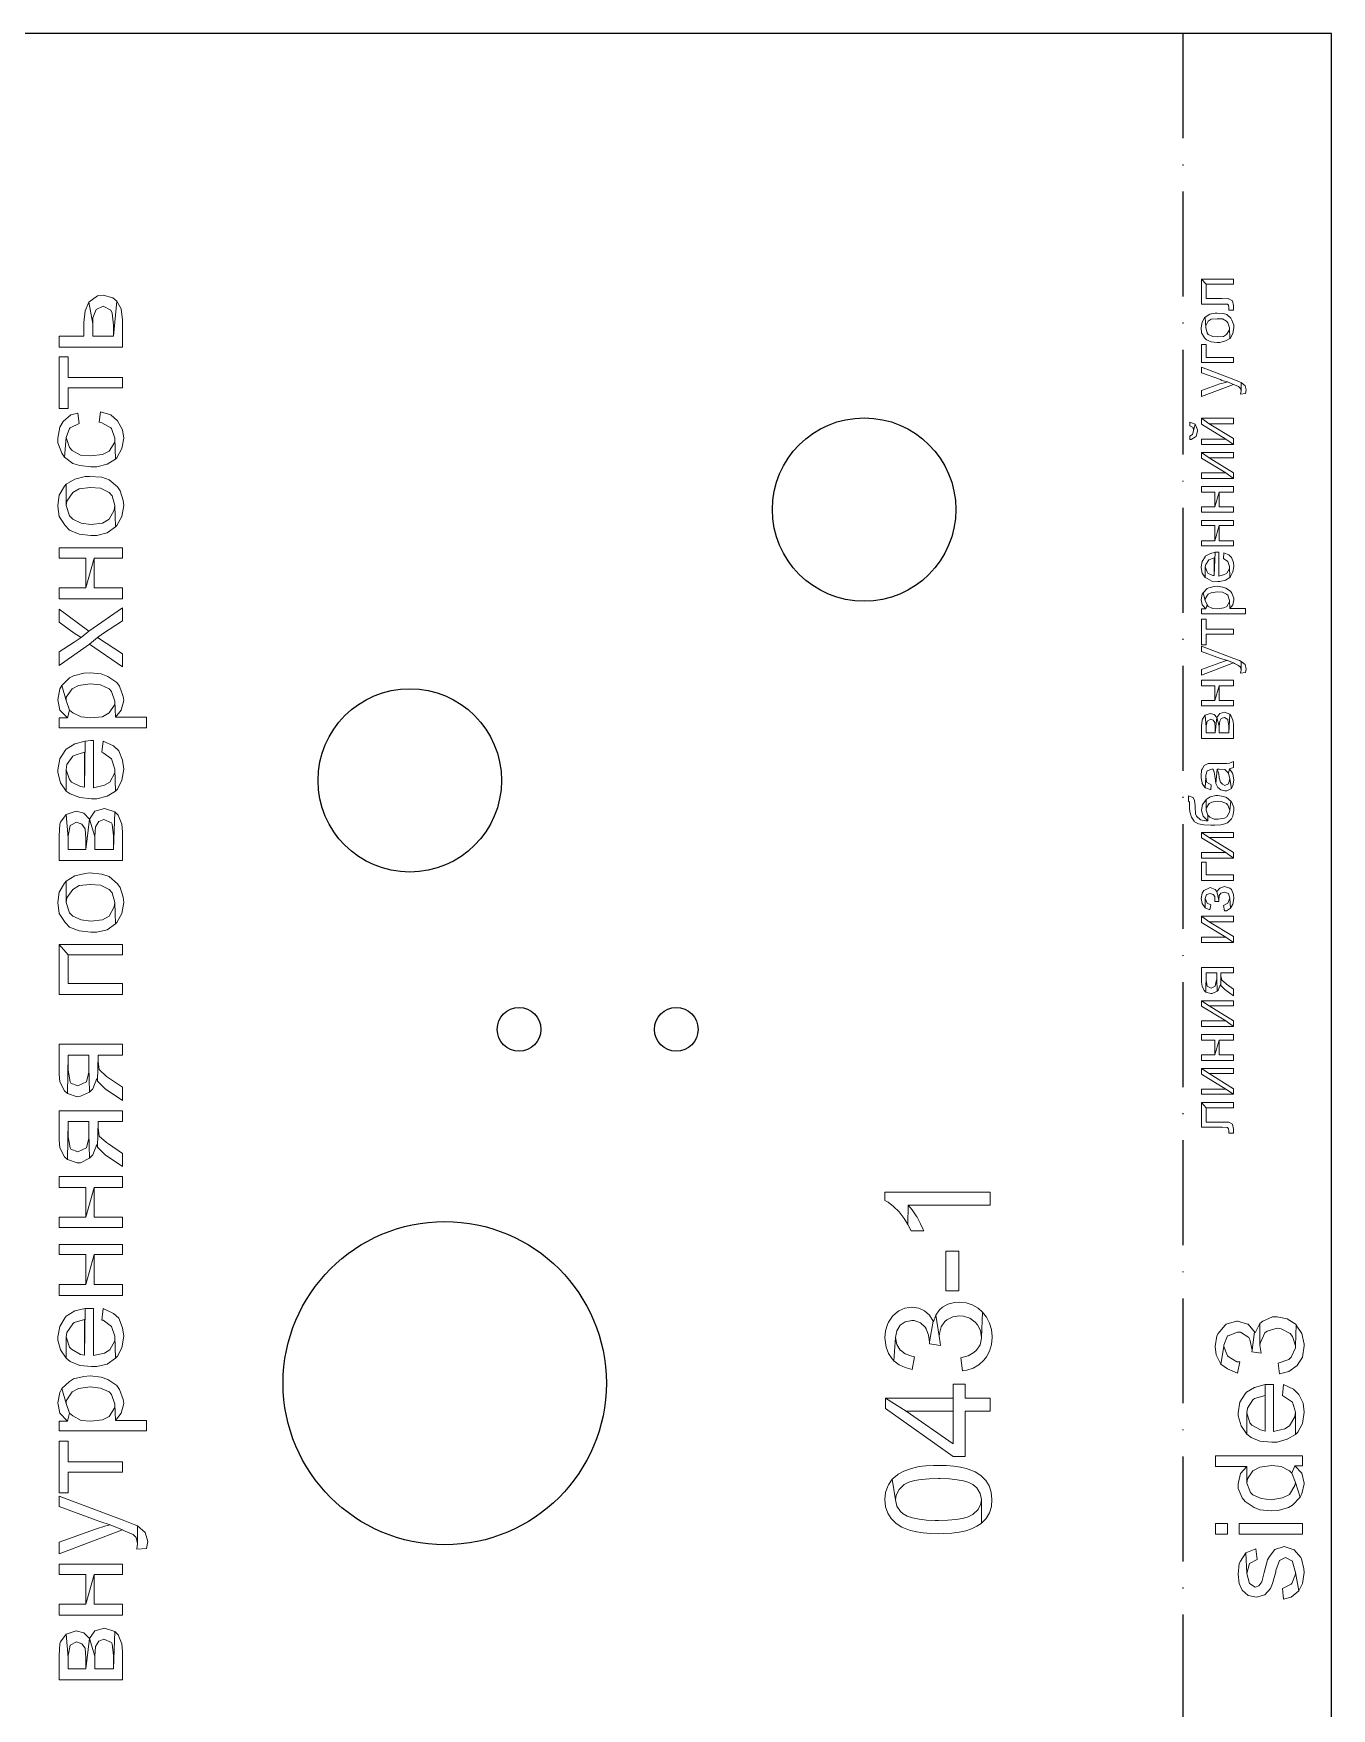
# Model space of a CAD drawing. Header units: millimetres. Extents: x -999 to 572, y 278 to 1201.
# Drawn here: x -167.6 to -19, y 804.3 to 996 of the extents above; entities that cross this region are included whole.
import ezdxf

# ---------------------------------------------------------------- set-up
doc = ezdxf.new("R2010")
doc.units = ezdxf.units.MM
doc.header["$MEASUREMENT"] = 0
doc.linetypes.add('ACAD_ISO10W100', pattern=[18, 12, -3, 0, -3])
doc.layers.add('Drawing', color=30, linetype='Continuous')

msp = doc.modelspace()

# ---------------------------------------------------------------- linework, layer by layer
at = {"color": 0}
msp.add_lwpolyline([(-317, 996), (-317, 670), (-19, 670), (-19, 996)], close=True, dxfattribs=at)
for centre, radius in [((-72.5, 941.5), 10.5), ((-124.5, 910.5), 10.5), ((-111.99, 882), 2.5), ((-94, 882), 2.5), ((-120.5, 841.5), 18.5)]:
    msp.add_circle(centre, radius)
at = {"layer": 'Drawing', "linetype": 'ACAD_ISO10W100'}
msp.add_line((-36, 996), (-36, 670), dxfattribs=at)
at = {"layer": 'Drawing', "color": 30, "lineweight": 0}
for points in [[(-33.87, 967.87), (-33.87, 965.03), (-31.49, 965.03), (-30.91, 965.03), (-30.8, 964.92), (-30.74, 964.63), (-30.74, 964.34), (-30.22, 964.34), (-30.22, 964.86), (-30.33, 965.38), (-30.74, 965.61), (-30.8, 965.61), (-31.55, 965.67), (-33.34, 965.67), (-33.34, 967.29)], [(-33.87, 967.87), (-33.34, 967.29), (-30.22, 967.29), (-30.22, 967.87)], [(-164.63, 961.37), (-164.63, 960.11), (-157.37, 960.11), (-157.37, 963.22), (-157.52, 964.48), (-158.04, 965.37), (-158.41, 961.37), (-160.78, 961.37), (-160.78, 962.78), (-161.22, 965.23), (-161.67, 964.26), (-161.82, 962.93), (-161.82, 961.37)], [(-161.22, 965.23), (-160.78, 962.78), (-160.78, 963.45), (-160.41, 964.41), (-159.59, 964.78), (-158.7, 964.34), (-158.55, 963.97), (-158.41, 962.63), (-158.41, 961.37), (-158.04, 965.37), (-158.48, 965.74), (-159.59, 966.04), (-160.26, 965.97)], [(-33.92, 962.31), (-33.87, 961.73), (-33.52, 961.15), (-33.29, 960.92), (-32.77, 960.69), (-32.07, 960.63), (-31.78, 960.63), (-31.14, 960.81), (-30.62, 961.1), (-30.68, 962.31), (-30.68, 962.08), (-31.03, 961.56), (-31.38, 961.33), (-32.07, 961.27), (-32.59, 961.33), (-33.11, 961.56), (-33.23, 961.73), (-33.4, 962.31), (-33.46, 963.53), (-33.52, 963.47), (-33.81, 962.95)], [(-33.46, 963.53), (-33.4, 962.31), (-33.4, 962.54), (-33.11, 963.06), (-32.77, 963.29), (-32.07, 963.35), (-31.49, 963.35), (-31.03, 963.06), (-30.86, 962.89), (-30.68, 962.31), (-30.62, 961.1), (-30.57, 961.15), (-30.28, 961.67), (-30.16, 962.31), (-30.16, 962.6), (-30.39, 963.18), (-30.51, 963.41), (-30.97, 963.82), (-31.38, 963.93), (-32.07, 963.99), (-32.3, 963.99), (-32.94, 963.87)], [(-164.63, 959), (-164.63, 953.07), (-163.59, 953.07), (-163.59, 955.44), (-157.37, 955.44), (-157.37, 956.63), (-163.59, 956.63), (-163.59, 959)], [(-33.87, 960.4), (-33.87, 958.32), (-30.22, 958.32), (-30.22, 958.9), (-33.34, 958.9), (-33.34, 960.4)], [(-33.87, 957.8), (-33.87, 957.16), (-31.72, 956.41), (-31.55, 956.29), (-30.91, 956.12), (-30.22, 955.83), (-30.1, 955.77), (-29.64, 955.6), (-29.41, 955.37), (-29.35, 955.08), (-29.35, 956.06), (-29.52, 956.12), (-30.16, 956.41)], [(-33.87, 955.13), (-33.87, 954.44), (-30.22, 955.83), (-30.91, 956.12), (-31.14, 956.06), (-31.78, 955.89)], [(-29.41, 954.73), (-28.83, 954.79), (-28.77, 955.19), (-28.89, 955.65), (-29.35, 956.06), (-29.35, 955.08)], [(-164.78, 949.66), (-164.78, 949.14), (-164.34, 947.96), (-164.04, 947.51), (-163.82, 949.74), (-163.45, 950.77), (-163.37, 950.85), (-162.33, 951.37), (-162.48, 952.55), (-163.3, 952.33), (-164.19, 951.59), (-164.56, 950.92)], [(-160.04, 951.51), (-159.74, 951.44), (-158.7, 950.85), (-158.63, 950.77), (-158.26, 949.66), (-158.18, 947.29), (-158.04, 947.44), (-157.44, 948.48), (-157.22, 949.66), (-157.37, 950.63), (-157.96, 951.66), (-158.7, 952.33), (-159.89, 952.7)], [(-35.2, 951.49), (-35.2, 951.08), (-34.85, 950.91), (-34.79, 950.5), (-34.62, 951.26)], [(-35.2, 949.92), (-35.2, 949.52), (-35.08, 949.52), (-34.56, 949.81), (-34.5, 949.87), (-34.33, 950.5), (-34.33, 950.62), (-34.56, 951.2), (-34.62, 951.26), (-34.79, 950.5), (-34.91, 950.1)], [(-33.87, 951.95), (-33.87, 951.26), (-31.09, 949.58), (-30.22, 948.94), (-30.22, 949.64), (-33, 951.31)], [(-33.87, 951.95), (-33, 951.31), (-30.22, 951.31), (-30.22, 951.95)], [(-164.04, 947.51), (-163.08, 946.77), (-162.26, 946.55), (-161, 946.4), (-160.33, 946.4), (-159.15, 946.7), (-158.18, 947.29), (-158.26, 949.66), (-158.26, 949.22), (-158.92, 948.18), (-159.67, 947.81), (-161, 947.66), (-162.19, 947.73), (-163.15, 948.25), (-163.45, 948.62), (-163.82, 949.74)], [(-33.87, 949.58), (-33.87, 948.94), (-30.22, 948.94), (-31.09, 949.58)], [(-33.87, 948.02), (-33.87, 947.38), (-31.09, 945.7), (-30.22, 945.06), (-30.22, 945.7), (-33, 947.44)], [(-33.87, 948.02), (-33, 947.44), (-30.22, 947.44), (-30.22, 948.02)], [(-33.87, 945.7), (-33.87, 945.06), (-30.22, 945.06), (-31.09, 945.7)], [(-164.78, 941.95), (-164.78, 941.88), (-164.63, 940.69), (-163.96, 939.66), (-163.45, 939.14), (-162.33, 938.69), (-161, 938.55), (-160.33, 938.55), (-159.15, 938.84), (-158.18, 939.51), (-158.26, 941.95), (-158.33, 941.44), (-158.92, 940.4), (-159.67, 939.95), (-161, 939.8), (-162.11, 939.95), (-163.08, 940.4), (-163.45, 940.77), (-163.82, 941.95), (-163.82, 944.4), (-164.04, 944.18), (-164.63, 943.14)], [(-163.82, 944.4), (-163.82, 941.95), (-163.74, 942.47), (-163.08, 943.44), (-162.33, 943.88), (-161.07, 944.03), (-159.89, 943.96), (-158.92, 943.44), (-158.55, 943.07), (-158.26, 941.95), (-158.18, 939.51), (-158.04, 939.66), (-157.44, 940.69), (-157.22, 941.95), (-157.29, 942.55), (-157.66, 943.66), (-157.96, 944.1), (-158.92, 944.92), (-159.74, 945.22), (-161.15, 945.29), (-161.67, 945.29), (-162.85, 944.99)], [(-33.87, 944.14), (-33.87, 943.5), (-32.36, 943.5), (-32.36, 941.82), (-31.84, 943.5), (-30.22, 943.5), (-30.22, 944.14)], [(-33.87, 941.82), (-33.87, 941.19), (-30.22, 941.19), (-30.22, 941.82), (-31.84, 941.82), (-31.84, 943.5), (-32.36, 941.82)], [(-33.87, 940.26), (-33.87, 939.68), (-32.36, 939.68), (-32.36, 937.94), (-31.84, 939.68), (-30.22, 939.68), (-30.22, 940.26)], [(-33.87, 937.94), (-33.87, 937.37), (-30.22, 937.37), (-30.22, 937.94), (-31.84, 937.94), (-31.84, 939.68), (-32.36, 937.94)], [(-164.63, 937.14), (-164.63, 935.95), (-161.59, 935.95), (-161.59, 932.54), (-160.63, 935.95), (-157.37, 935.95), (-157.37, 937.14)], [(-164.63, 932.54), (-164.63, 931.28), (-157.37, 931.28), (-157.37, 932.54), (-160.63, 932.54), (-160.63, 935.95), (-161.59, 932.54)], [(-33.92, 934.93), (-33.92, 934.88), (-33.81, 934.24), (-33.46, 933.72), (-33.46, 934.93), (-33.4, 935.22), (-33.05, 935.74), (-33, 935.74), (-32.42, 935.98), (-32.42, 933.95), (-32.3, 936.61), (-32.94, 936.44), (-33.46, 936.15), (-33.46, 936.09), (-33.81, 935.57)], [(-33.46, 933.72), (-33.23, 933.6), (-32.71, 933.31), (-32.01, 933.26), (-31.78, 933.26), (-31.14, 933.43), (-30.62, 933.72), (-30.68, 934.99), (-30.68, 934.76), (-30.97, 934.24), (-31.26, 934.07), (-31.9, 933.89), (-31.9, 936.61), (-32.07, 936.61), (-32.3, 936.61), (-32.42, 933.95), (-32.59, 933.95), (-33.17, 934.24), (-33.23, 934.36), (-33.46, 934.93)], [(-31.38, 935.92), (-31.38, 935.92), (-30.86, 935.57), (-30.68, 934.99), (-30.62, 933.72), (-30.57, 933.83), (-30.28, 934.36), (-30.16, 934.99), (-30.22, 935.46), (-30.45, 936.03), (-30.74, 936.32), (-31.32, 936.56)], [(-33.92, 931.17), (-33.81, 930.59), (-33.4, 930.13), (-33.23, 930.59), (-33.46, 931.11), (-33.69, 931.98), (-33.81, 931.81)], [(-33.69, 931.98), (-33.46, 931.11), (-33.46, 931.29), (-33.11, 931.81), (-32.77, 931.98), (-32.07, 932.1), (-31.49, 932.04), (-31.03, 931.81), (-30.86, 931.69), (-30.68, 931.11), (-30.62, 930.19), (-30.28, 930.59), (-30.16, 931.17), (-30.16, 931.35), (-30.39, 931.92), (-30.57, 932.16), (-31.09, 932.5), (-31.43, 932.62), (-32.07, 932.74), (-32.42, 932.68), (-33.05, 932.56), (-33.23, 932.45)], [(-164.63, 925.2), (-164.63, 923.65), (-161.15, 926.09), (-160.26, 926.84), (-159.67, 927.28), (-157.37, 928.76), (-157.37, 930.24), (-161.22, 927.58), (-162.11, 926.84), (-162.93, 926.32)], [(-164.63, 930.1), (-164.63, 928.61), (-162.93, 927.35), (-162.11, 926.84), (-161.22, 927.58)], [(-33.87, 930.13), (-33.87, 929.55), (-28.83, 929.55), (-28.83, 930.19), (-30.62, 930.19), (-30.68, 931.11), (-30.68, 930.94), (-30.97, 930.42), (-31.32, 930.25), (-32.01, 930.13), (-32.59, 930.19), (-33.11, 930.42), (-33.23, 930.59), (-33.4, 930.13)], [(-33.87, 928.97), (-33.87, 926.02), (-33.34, 926.02), (-33.34, 927.24), (-30.22, 927.24), (-30.22, 927.82), (-33.34, 927.82), (-33.34, 928.97)], [(-161.15, 926.09), (-157.37, 923.5), (-157.37, 924.98), (-160.26, 926.84)], [(-33.87, 925.85), (-33.87, 925.27), (-31.72, 924.46), (-31.55, 924.4), (-30.91, 924.23), (-30.22, 923.94), (-30.1, 923.88), (-29.64, 923.65), (-29.41, 923.47), (-29.35, 923.13), (-29.35, 924.11), (-29.52, 924.23), (-30.16, 924.46)], [(-33.87, 923.19), (-33.87, 922.55), (-30.22, 923.94), (-30.91, 924.23), (-31.14, 924.17), (-31.78, 923.94)], [(-164.34, 921.35), (-163.82, 919.65), (-163.82, 920.02), (-163.15, 920.98), (-162.41, 921.35), (-161.07, 921.57), (-159.89, 921.43), (-158.92, 920.98), (-158.63, 920.68), (-158.26, 919.57), (-158.18, 917.72), (-157.52, 918.53), (-157.22, 919.65), (-157.29, 920.09), (-157.74, 921.28), (-158.04, 921.72), (-159.07, 922.39), (-159.81, 922.69), (-161.07, 922.83), (-161.82, 922.76), (-163, 922.46), (-163.45, 922.24)], [(-29.41, 922.78), (-28.83, 922.84), (-28.77, 923.24), (-28.89, 923.76), (-29.35, 924.11), (-29.35, 923.13)], [(-164.78, 919.72), (-164.78, 919.72), (-164.56, 918.53), (-163.67, 917.65), (-163.45, 918.53), (-163.82, 919.65), (-164.34, 921.35), (-164.56, 920.98)], [(-33.87, 921.97), (-33.87, 921.33), (-32.36, 921.33), (-32.36, 919.65), (-31.84, 921.33), (-30.22, 921.33), (-30.22, 921.97)], [(-33.87, 919.65), (-33.87, 919.02), (-30.22, 919.02), (-30.22, 919.65), (-31.84, 919.65), (-31.84, 921.33), (-32.36, 919.65)], [(-164.63, 917.65), (-164.63, 916.53), (-154.63, 916.53), (-154.63, 917.72), (-158.18, 917.72), (-158.26, 919.57), (-158.26, 919.2), (-158.92, 918.24), (-159.67, 917.79), (-161, 917.65), (-162.11, 917.79), (-163.08, 918.24), (-163.45, 918.53), (-163.67, 917.65)], [(-33.87, 916.76), (-33.87, 915.31), (-30.22, 915.31), (-30.22, 916.93), (-30.28, 917.4), (-30.51, 917.92), (-30.62, 918.09), (-30.74, 915.95), (-31.84, 915.95), (-31.84, 916.7), (-32.13, 917.69), (-32.3, 915.95), (-33.34, 915.95), (-33.34, 916.59), (-33.46, 917.98), (-33.75, 917.51), (-33.81, 917.4)], [(-33.46, 917.98), (-33.34, 916.59), (-33.34, 916.7), (-33.23, 917.28), (-32.82, 917.51), (-32.53, 917.4), (-32.36, 917.11), (-32.3, 916.59), (-32.3, 915.95), (-32.13, 917.69), (-32.42, 918.03), (-32.88, 918.15)], [(-32.13, 917.69), (-31.84, 916.7), (-31.78, 917.28), (-31.61, 917.57), (-31.26, 917.69), (-30.86, 917.46), (-30.86, 917.4), (-30.74, 916.76), (-30.74, 915.95), (-30.62, 918.09), (-31.26, 918.32), (-31.78, 918.15)], [(-164.78, 911.72), (-164.78, 911.42), (-164.48, 910.23), (-163.82, 909.27), (-163.82, 911.72), (-163.74, 912.31), (-163.08, 913.27), (-162.93, 913.35), (-161.74, 913.72), (-161.74, 909.72), (-161.67, 914.98), (-162.85, 914.68), (-163.82, 914.09), (-163.96, 913.94), (-164.56, 912.98)], [(-163.82, 909.27), (-163.37, 908.97), (-162.26, 908.53), (-160.93, 908.38), (-160.33, 908.38), (-159.15, 908.68), (-158.18, 909.27), (-158.26, 911.79), (-158.26, 911.35), (-158.85, 910.31), (-159.44, 909.94), (-160.7, 909.64), (-160.7, 915.05), (-161, 915.05), (-161.67, 914.98), (-161.74, 909.72), (-162.19, 909.79), (-163.22, 910.31), (-163.45, 910.61), (-163.82, 911.72)], [(-159.74, 913.72), (-159.59, 913.64), (-158.63, 912.98), (-158.26, 911.79), (-158.18, 909.27), (-157.96, 909.49), (-157.44, 910.53), (-157.22, 911.79), (-157.37, 912.83), (-157.81, 913.87), (-158.41, 914.46), (-159.59, 914.98)], [(-33.92, 911.03), (-33.92, 910.8), (-33.81, 910.22), (-33.81, 910.16), (-33.46, 909.64), (-33.4, 910.92), (-33.4, 911.09), (-33.23, 911.61), (-32.71, 911.78), (-32.53, 911.78), (-32.42, 911.44), (-32.3, 910.74), (-32.24, 910.16), (-32.07, 911.78), (-31.84, 911.78), (-31.2, 911.73), (-30.8, 911.32), (-30.8, 911.32), (-30.68, 911.84), (-30.22, 911.96), (-30.22, 912.65), (-30.68, 912.48), (-30.97, 912.42), (-31.72, 912.42), (-32.59, 912.42), (-33.11, 912.42), (-33.58, 912.19), (-33.81, 911.78), (-33.87, 911.67)], [(-33.46, 909.64), (-33.4, 909.64), (-32.82, 909.41), (-32.77, 909.99), (-33.29, 910.28), (-33.29, 910.34), (-33.4, 910.92)], [(-32.24, 910.16), (-32.01, 909.7), (-31.67, 909.41), (-31.2, 909.29), (-30.97, 909.29), (-30.45, 909.58), (-30.62, 910.68), (-30.8, 910.1), (-31.2, 909.93), (-31.49, 910.05), (-31.72, 910.28), (-31.84, 910.8), (-31.9, 911.26), (-32.07, 911.78)], [(-30.8, 911.32), (-30.62, 910.68), (-30.45, 909.58), (-30.28, 909.87), (-30.16, 910.51), (-30.16, 910.57), (-30.28, 911.2), (-30.33, 911.32), (-30.68, 911.84)], [(-163.82, 906.6), (-163.59, 903.93), (-163.59, 904.16), (-163.37, 905.34), (-162.63, 905.71), (-162.04, 905.49), (-161.67, 904.97), (-161.59, 903.86), (-161.59, 902.6), (-161.15, 906.08), (-161.82, 906.75), (-162.7, 906.97)], [(-161.15, 906.08), (-160.56, 904.08), (-160.48, 905.19), (-160.11, 905.79), (-159.52, 906.01), (-158.63, 905.64), (-158.55, 905.49), (-158.41, 904.16), (-158.41, 902.6), (-158.26, 906.9), (-159.44, 907.27), (-160.56, 906.97)], [(-35.37, 908.14), (-35.25, 908.02), (-35.25, 908.02), (-35.25, 907.33), (-35.2, 906.92), (-35.02, 906.28), (-34.73, 905.82), (-34.68, 905.76), (-34.21, 905.53), (-33.63, 905.42), (-32.82, 905.36), (-32.36, 905.36), (-31.67, 905.42), (-31.2, 905.53), (-30.91, 905.65), (-30.45, 906.11), (-30.28, 906.4), (-30.16, 907.1), (-30.16, 907.38), (-30.39, 907.96), (-30.51, 908.14), (-30.62, 907.1), (-30.68, 906.86), (-30.97, 906.34), (-31.26, 906.17), (-31.96, 906.05), (-32.42, 906.05), (-32.94, 906.28), (-33.17, 906.52), (-33.17, 905.88), (-33.4, 905.88), (-33.98, 906), (-34.44, 906.4), (-34.56, 906.69), (-34.62, 907.44), (-34.62, 907.62), (-34.68, 908.19), (-34.85, 908.54), (-35.37, 908.72)], [(-33.87, 907.1), (-33.87, 907.04), (-33.69, 906.4), (-33.63, 906.34), (-33.17, 905.88), (-33.17, 906.52), (-33.34, 907.1), (-33.34, 908.31), (-33.4, 908.25), (-33.75, 907.73)], [(-33.34, 908.31), (-33.34, 907.1), (-33.34, 907.33), (-33, 907.85), (-32.71, 908.02), (-32.07, 908.14), (-31.61, 908.08), (-31.03, 907.85), (-30.86, 907.67), (-30.62, 907.1), (-30.51, 908.14), (-31.03, 908.54), (-31.38, 908.66), (-32.01, 908.77), (-32.24, 908.77), (-32.88, 908.6)], [(-164.63, 904.16), (-164.63, 901.34), (-157.37, 901.34), (-157.37, 904.6), (-157.44, 905.49), (-157.89, 906.53), (-158.26, 906.9), (-158.41, 902.6), (-160.56, 902.6), (-160.56, 904.08), (-161.15, 906.08), (-161.59, 902.6), (-163.59, 902.6), (-163.59, 903.93), (-163.82, 906.6), (-164.48, 905.71), (-164.56, 905.49)], [(-33.87, 904.55), (-33.87, 903.91), (-31.09, 902.23), (-30.22, 901.6), (-30.22, 902.23), (-33, 903.97)], [(-33.87, 904.55), (-33, 903.97), (-30.22, 903.97), (-30.22, 904.55)], [(-33.87, 902.23), (-33.87, 901.6), (-30.22, 901.6), (-31.09, 902.23)], [(-163.82, 898.97), (-163.82, 896.52), (-163.74, 897.04), (-163.08, 898.01), (-162.33, 898.45), (-161.07, 898.6), (-159.89, 898.52), (-158.92, 898.01), (-158.55, 897.64), (-158.26, 896.52), (-158.18, 894.08), (-158.04, 894.23), (-157.44, 895.26), (-157.22, 896.52), (-157.29, 897.12), (-157.66, 898.23), (-157.96, 898.67), (-158.92, 899.49), (-159.74, 899.78), (-161.15, 899.93), (-161.67, 899.86), (-162.85, 899.56)], [(-33.87, 901.13), (-33.87, 899.05), (-30.22, 899.05), (-30.22, 899.69), (-33.34, 899.69), (-33.34, 901.13)], [(-164.78, 896.52), (-164.78, 896.52), (-164.63, 895.26), (-163.96, 894.23), (-163.45, 893.71), (-162.33, 893.26), (-161, 893.11), (-160.33, 893.11), (-159.15, 893.41), (-158.18, 894.08), (-158.26, 896.52), (-158.33, 896.01), (-158.92, 894.97), (-159.67, 894.52), (-161, 894.37), (-162.11, 894.52), (-163.08, 894.97), (-163.45, 895.34), (-163.82, 896.52), (-163.82, 898.97), (-164.04, 898.75), (-164.63, 897.71)], [(-33.92, 896.97), (-33.81, 896.39), (-33.46, 895.92), (-33.46, 896.97), (-33.29, 897.43), (-32.88, 897.55), (-32.53, 897.43), (-32.36, 897.2), (-32.36, 896.62), (-31.9, 896.62), (-31.9, 896.79), (-32.13, 897.78), (-32.3, 898.01), (-32.88, 898.24), (-33.05, 898.18), (-33.63, 897.89), (-33.81, 897.6)], [(-32.13, 897.78), (-31.9, 896.79), (-31.84, 897.31), (-31.67, 897.6), (-31.26, 897.72), (-30.8, 897.55), (-30.62, 897.02), (-30.57, 895.87), (-30.28, 896.33), (-30.16, 896.97), (-30.22, 897.43), (-30.45, 898.01), (-30.62, 898.18), (-31.26, 898.36), (-31.78, 898.18)], [(-33.46, 895.92), (-32.94, 895.69), (-32.82, 896.27), (-33.23, 896.45), (-33.46, 896.97)], [(-31.38, 896.16), (-31.26, 895.58), (-31.03, 895.58), (-30.57, 895.87), (-30.62, 897.02), (-30.86, 896.45)], [(-33.87, 894.94), (-33.87, 894.25), (-31.09, 892.57), (-30.22, 891.93), (-30.22, 892.63), (-33, 894.3)], [(-33.87, 894.94), (-33, 894.3), (-30.22, 894.3), (-30.22, 894.94)], [(-164.63, 891.71), (-164.63, 886), (-157.37, 886), (-157.37, 887.26), (-163.59, 887.26), (-163.59, 890.52)], [(-164.63, 891.71), (-163.59, 890.52), (-157.37, 890.52), (-157.37, 891.71)], [(-33.87, 892.57), (-33.87, 891.93), (-30.22, 891.93), (-31.09, 892.57)], [(-33.87, 889.1), (-33.87, 887.42), (-33.81, 886.95), (-33.58, 886.43), (-33.4, 886.26), (-33.34, 888.46), (-32.13, 888.46), (-32.13, 887.76), (-32.07, 886.37), (-31.96, 886.49), (-31.72, 887.13), (-31.67, 887.01), (-31.67, 888.46), (-30.22, 888.46), (-30.22, 889.1)], [(-33.4, 886.26), (-32.82, 886.09), (-32.65, 886.09), (-32.07, 886.37), (-32.13, 887.76), (-32.19, 887.53), (-32.3, 886.95), (-32.77, 886.72), (-33.17, 886.9), (-33.23, 886.95), (-33.34, 887.59), (-33.34, 888.46)], [(-31.67, 887.01), (-31.2, 886.55), (-30.22, 885.85), (-30.22, 886.61), (-31.03, 887.19), (-31.09, 887.24), (-31.55, 887.65), (-31.67, 888.11), (-31.67, 888.46)], [(-33.87, 885.28), (-33.87, 884.64), (-31.09, 882.96), (-30.22, 882.32), (-30.22, 882.96), (-33, 884.7)], [(-33.87, 885.28), (-33, 884.7), (-30.22, 884.7), (-30.22, 885.28)], [(-33.87, 882.96), (-33.87, 882.32), (-30.22, 882.32), (-31.09, 882.96)], [(-164.63, 880.29), (-164.63, 876.88), (-164.56, 875.99), (-164.04, 874.96), (-163.67, 874.66), (-163.59, 879.03), (-161.22, 879.03), (-161.22, 877.7), (-161.15, 874.81), (-160.78, 875.18), (-160.33, 876.37), (-160.26, 876.07), (-160.18, 879.03), (-157.37, 879.03), (-157.37, 880.29)], [(-33.87, 881.4), (-33.87, 880.76), (-32.36, 880.76), (-32.36, 879.08), (-31.84, 880.76), (-30.22, 880.76), (-30.22, 881.4)], [(-33.87, 879.08), (-33.87, 878.45), (-30.22, 878.45), (-30.22, 879.08), (-31.84, 879.08), (-31.84, 880.76), (-32.36, 879.08)], [(-163.67, 874.66), (-162.56, 874.29), (-162.19, 874.36), (-161.15, 874.81), (-161.22, 877.7), (-161.22, 877.11), (-161.52, 875.99), (-162.48, 875.55), (-163.3, 875.85), (-163.37, 875.99), (-163.59, 877.33), (-163.59, 879.03)], [(-160.26, 876.07), (-159.37, 875.18), (-157.37, 873.85), (-157.37, 875.4), (-159, 876.44), (-159.22, 876.59), (-160.04, 877.4), (-160.18, 878.29), (-160.18, 879.03)], [(-33.87, 877.52), (-33.87, 876.88), (-31.09, 875.15), (-30.22, 874.57), (-30.22, 875.2), (-33, 876.94)], [(-33.87, 877.52), (-33, 876.94), (-30.22, 876.94), (-30.22, 877.52)], [(-33.87, 875.15), (-33.87, 874.57), (-30.22, 874.57), (-31.09, 875.15)], [(-164.63, 872.66), (-164.63, 869.32), (-164.56, 868.44), (-164.04, 867.4), (-163.67, 867.1), (-163.59, 871.47), (-161.22, 871.47), (-161.22, 870.14), (-161.15, 867.25), (-160.78, 867.62), (-160.33, 868.81), (-160.26, 868.51), (-160.18, 871.47), (-157.37, 871.47), (-157.37, 872.66)], [(-33.87, 873.64), (-33.87, 870.81), (-31.49, 870.81), (-30.91, 870.75), (-30.8, 870.63), (-30.74, 870.4), (-30.74, 870.11), (-30.22, 870.11), (-30.22, 870.57), (-30.33, 871.15), (-30.74, 871.38), (-30.8, 871.38), (-31.55, 871.38), (-33.34, 871.38), (-33.34, 873.01)], [(-33.87, 873.64), (-33.34, 873.01), (-30.22, 873.01), (-30.22, 873.64)], [(-163.67, 867.1), (-162.56, 866.73), (-162.19, 866.73), (-161.15, 867.25), (-161.22, 870.14), (-161.22, 869.55), (-161.52, 868.44), (-162.48, 867.99), (-163.3, 868.29), (-163.37, 868.44), (-163.59, 869.7), (-163.59, 871.47)], [(-160.26, 868.51), (-159.37, 867.62), (-157.37, 866.29), (-157.37, 867.77), (-159, 868.88), (-159.22, 869.03), (-160.04, 869.77), (-160.18, 870.73), (-160.18, 871.47)], [(-164.63, 865.17), (-164.63, 863.91), (-161.59, 863.91), (-161.59, 860.51), (-160.63, 863.91), (-157.37, 863.91), (-157.37, 865.17)], [(-164.63, 860.51), (-164.63, 859.32), (-157.37, 859.32), (-157.37, 860.51), (-160.63, 860.51), (-160.63, 863.91), (-161.59, 860.51)], [(-70.11, 863.36), (-70.11, 862.41), (-69.73, 862.2), (-69.12, 861.73), (-68.5, 861.1), (-68.36, 860.94), (-67.9, 860.33), (-67.48, 859.66), (-67.45, 861.89), (-58.07, 861.89), (-58.07, 863.36)], [(-67.48, 859.66), (-67.1, 858.94), (-65.68, 858.94), (-65.72, 859.07), (-66.03, 859.74), (-66.44, 860.5), (-66.52, 860.64), (-66.98, 861.34), (-67.45, 861.89)], [(-164.63, 857.39), (-164.63, 856.21), (-161.59, 856.21), (-161.59, 852.8), (-160.63, 856.21), (-157.37, 856.21), (-157.37, 857.39)], [(-164.63, 852.8), (-164.63, 851.54), (-157.37, 851.54), (-157.37, 852.8), (-160.63, 852.8), (-160.63, 856.21), (-161.59, 852.8)], [(-61.66, 852.06), (-63.14, 852.06), (-63.14, 856.59), (-61.66, 856.59), (-61.66, 852.06)], [(-164.78, 846.8), (-164.78, 846.42), (-164.48, 845.31), (-163.82, 844.35), (-163.82, 846.8), (-163.74, 847.31), (-163.08, 848.28), (-162.93, 848.43), (-161.74, 848.8), (-161.74, 844.72), (-161.67, 850.06), (-162.85, 849.76), (-163.82, 849.17), (-163.96, 849.02), (-164.56, 847.98)], [(-163.82, 844.35), (-163.37, 843.98), (-162.26, 843.53), (-160.93, 843.39), (-160.33, 843.39), (-159.15, 843.68), (-158.18, 844.35), (-158.26, 846.87), (-158.26, 846.35), (-158.85, 845.31), (-159.44, 844.94), (-160.7, 844.65), (-160.7, 850.06), (-161, 850.06), (-161.67, 850.06), (-161.74, 844.72), (-162.19, 844.79), (-163.22, 845.39), (-163.45, 845.61), (-163.82, 846.8)], [(-159.74, 848.72), (-159.59, 848.72), (-158.63, 847.98), (-158.26, 846.87), (-158.18, 844.35), (-157.96, 844.57), (-157.44, 845.54), (-157.22, 846.87), (-157.37, 847.83), (-157.81, 848.94), (-158.41, 849.46), (-159.59, 850.06)], [(-70.11, 846.68), (-70.1, 846.41), (-69.98, 845.62), (-69.71, 844.91), (-69.3, 844.29), (-69.08, 844.07), (-68.9, 846.71), (-68.9, 846.72), (-68.76, 847.5), (-68.36, 848.12), (-67.79, 848.53), (-67.02, 848.67), (-66.75, 848.66), (-66.03, 848.42), (-65.51, 847.91), (-65.39, 847.72), (-65.11, 847.01), (-65.02, 846.22), (-64.58, 848.59), (-65.02, 849.27), (-65.58, 849.77), (-66.22, 850.07), (-66.99, 850.18), (-67.05, 850.18), (-67.82, 850.07), (-68.54, 849.76), (-68.68, 849.66), (-69.25, 849.15), (-69.69, 848.48), (-69.82, 848.21), (-70.03, 847.47)], [(-64.29, 849.29), (-63.9, 846.86), (-63.88, 847.19), (-63.68, 847.93), (-63.25, 848.55), (-63.02, 848.75), (-62.35, 849.09), (-61.57, 849.21), (-61.13, 849.18), (-60.41, 848.95), (-59.79, 848.5), (-59.52, 848.18), (-59.18, 847.51), (-59.07, 846.74), (-58.94, 849.63), (-59.46, 850.09), (-60.11, 850.47), (-60.82, 850.7), (-61.6, 850.78), (-62.16, 850.74), (-62.91, 850.55), (-63.54, 850.18), (-63.85, 849.91)], [(-61.43, 844.39), (-61.23, 842.92), (-60.75, 842.99), (-60.01, 843.23), (-59.36, 843.6), (-58.79, 844.12), (-58.48, 844.52), (-58.13, 845.18), (-57.92, 845.91), (-57.85, 846.73), (-57.85, 846.83), (-57.93, 847.63), (-58.15, 848.37), (-58.48, 849.04), (-58.94, 849.63), (-59.07, 846.74), (-59.07, 846.66), (-59.23, 845.9), (-59.63, 845.26), (-59.92, 844.99), (-60.57, 844.64)], [(-65.03, 845.99), (-63.75, 845.82), (-63.81, 846.12), (-63.9, 846.86), (-64.29, 849.29), (-64.56, 848.53), (-64.58, 848.59), (-65.02, 846.22)], [(-32.33, 845.69), (-32.2, 844.75), (-31.65, 843.66), (-31.32, 845.69), (-31.32, 845.83), (-30.91, 846.91), (-30.84, 846.91), (-29.76, 847.32), (-29.42, 847.32), (-28.47, 846.71), (-28.34, 846.51), (-28.07, 845.29), (-27.8, 847.39), (-28.54, 848.27), (-28.61, 848.27), (-29.76, 848.6), (-29.89, 848.6), (-31.04, 848.27), (-31.18, 848.13), (-31.99, 847.18), (-32.13, 846.91)], [(-28.13, 845.08), (-27.05, 844.95), (-27.19, 845.83), (-27.19, 848.33), (-27.73, 847.25), (-27.8, 847.39), (-28.07, 845.29)], [(-27.19, 848.33), (-27.19, 845.83), (-27.12, 846.17), (-26.64, 847.25), (-26.37, 847.45), (-25.22, 847.79), (-24.75, 847.72), (-23.73, 847.18), (-23.46, 846.84), (-23.12, 845.76), (-23.06, 848.2), (-24.07, 848.87), (-25.22, 849.08), (-25.76, 849.08), (-26.85, 848.6)], [(-25.09, 843.8), (-24.95, 842.58), (-23.87, 842.85), (-22.92, 843.53), (-22.31, 844.47), (-22.11, 845.76), (-22.11, 845.96), (-22.38, 847.18), (-23.06, 848.13), (-23.06, 848.2), (-23.12, 845.76), (-23.12, 845.56), (-23.6, 844.47), (-23.87, 844.2)], [(-69.08, 844.07), (-68.5, 843.61), (-67.81, 843.28), (-67, 843.06), (-66.74, 844.53), (-67.03, 844.59), (-67.79, 844.86), (-68.35, 845.28), (-68.37, 845.29), (-68.76, 845.93), (-68.9, 846.71)], [(-31.65, 843.66), (-30.91, 843.12), (-29.76, 842.65), (-29.49, 843.93), (-29.83, 843.93), (-30.84, 844.54), (-30.91, 844.61), (-31.32, 845.69)], [(-164.34, 840.87), (-163.82, 839.16), (-163.82, 839.46), (-163.15, 840.5), (-162.41, 840.87), (-161.07, 841.09), (-159.89, 840.94), (-158.92, 840.5), (-158.63, 840.2), (-158.26, 839.09), (-158.18, 837.23), (-157.52, 838.05), (-157.22, 839.16), (-157.29, 839.61), (-157.74, 840.79), (-158.04, 841.24), (-159.07, 841.9), (-159.81, 842.2), (-161.07, 842.35), (-161.82, 842.27), (-163, 841.98), (-163.45, 841.68)], [(-164.78, 839.24), (-164.78, 839.24), (-164.56, 838.05), (-163.67, 837.16), (-163.45, 838.05), (-163.82, 839.16), (-164.34, 840.87), (-164.56, 840.42)], [(-70.06, 839.78), (-70.06, 838.58), (-62.29, 833.1), (-60.93, 833.1), (-60.93, 838.31), (-58.07, 838.31), (-58.07, 839.78), (-60.93, 839.78), (-60.93, 841.4), (-62.29, 841.4), (-62.29, 839.78), (-62.29, 834.55), (-67.69, 838.31)], [(-29.69, 838.11), (-29.69, 837.77), (-29.35, 836.62), (-28.68, 835.67), (-28.68, 838.11), (-28.61, 838.65), (-28, 839.6), (-27.8, 839.74), (-26.58, 840.07), (-26.58, 836.01), (-26.58, 841.36), (-27.8, 841.02), (-28.74, 840.48), (-28.88, 840.28), (-29.49, 839.33)], [(-28.68, 835.67), (-28.2, 835.27), (-27.19, 834.86), (-25.83, 834.73), (-25.22, 834.73), (-24.07, 835.07), (-23.12, 835.61), (-23.12, 838.18), (-23.19, 837.64), (-23.8, 836.62), (-24.34, 836.28), (-25.63, 835.95), (-25.63, 841.36), (-25.9, 841.36), (-26.58, 841.36), (-26.58, 836.01), (-27.12, 836.15), (-28.13, 836.69), (-28.34, 836.96), (-28.68, 838.11)], [(-24.61, 840.07), (-24.48, 840.01), (-23.46, 839.33), (-23.46, 839.33), (-23.12, 838.18), (-23.12, 835.61), (-22.85, 835.88), (-22.31, 836.89), (-22.11, 838.18), (-22.24, 839.19), (-22.72, 840.21), (-23.33, 840.82), (-24.48, 841.36)], [(-164.63, 837.16), (-164.63, 836.05), (-154.63, 836.05), (-154.63, 837.23), (-158.18, 837.23), (-158.26, 839.09), (-158.26, 838.72), (-158.92, 837.68), (-159.67, 837.31), (-161, 837.16), (-162.11, 837.23), (-163.08, 837.75), (-163.45, 838.05), (-163.67, 837.16)], [(-70.06, 839.78), (-67.69, 838.31), (-62.29, 838.31), (-62.29, 834.55), (-62.29, 839.78)], [(-164.63, 834.86), (-164.63, 828.93), (-163.59, 828.93), (-163.59, 831.31), (-157.37, 831.31), (-157.37, 832.49), (-163.59, 832.49), (-163.59, 834.86)], [(-32.26, 833.17), (-32.26, 831.95), (-28.68, 831.95), (-28.68, 830.06), (-28.61, 830.53), (-28, 831.48), (-27.19, 831.88), (-25.83, 832.09), (-24.75, 831.95), (-23.8, 831.48), (-23.53, 831.21), (-23.19, 832.02), (-22.31, 832.02), (-22.31, 833.17)], [(-70.11, 828.18), (-70.03, 827.35), (-69.8, 826.63), (-69.41, 826.01), (-69.36, 825.96), (-68.83, 825.44), (-68.18, 825.03), (-67.41, 824.7), (-67.16, 824.62), (-66.49, 824.47), (-65.74, 824.35), (-64.91, 824.28), (-63.98, 824.26), (-63.41, 824.27), (-62.47, 824.33), (-61.62, 824.45), (-60.86, 824.61), (-60.19, 824.84), (-59.61, 825.12), (-59.1, 825.45), (-59.06, 825.48), (-59.07, 828.18), (-59.14, 827.67), (-59.46, 827.03), (-60.05, 826.47), (-60.12, 826.43), (-60.6, 826.19), (-61.22, 826.01), (-61.99, 825.88), (-62.91, 825.8), (-63.98, 825.77), (-64.36, 825.78), (-65.35, 825.82), (-66.21, 825.92), (-66.95, 826.08), (-67.56, 826.28), (-68.03, 826.54), (-68.34, 826.81), (-68.75, 827.42), (-68.89, 828.16), (-69.28, 830.5), (-69.72, 829.87), (-69.8, 829.71), (-70.03, 828.99)], [(-69.28, 830.5), (-68.89, 828.16), (-68.82, 828.68), (-68.5, 829.33), (-67.92, 829.88), (-67.85, 829.93), (-67.37, 830.17), (-66.74, 830.34), (-65.97, 830.47), (-65.05, 830.55), (-63.98, 830.58), (-63.79, 830.58), (-62.74, 830.54), (-61.85, 830.45), (-61.11, 830.31), (-60.5, 830.13), (-60.05, 829.88), (-59.61, 829.5), (-59.21, 828.88), (-59.07, 828.18), (-59.06, 825.48), (-58.54, 826.02), (-58.16, 826.65), (-57.93, 827.37), (-57.86, 828.18), (-57.86, 828.2), (-57.94, 829.02), (-58.17, 829.74), (-58.57, 830.36), (-58.61, 830.41), (-59.15, 830.92), (-59.8, 831.33), (-60.57, 831.66), (-60.8, 831.73), (-61.47, 831.88), (-62.22, 832), (-63.05, 832.07), (-63.98, 832.09), (-64.57, 832.08), (-65.43, 832.04), (-66.18, 831.95), (-66.81, 831.82), (-67.2, 831.71), (-67.95, 831.42), (-68.6, 831.07), (-68.69, 831.01)], [(-29.69, 829.99), (-29.69, 829.45), (-29.22, 828.36), (-28.88, 827.96), (-27.86, 827.28), (-27.19, 827.01), (-25.9, 826.87), (-25.09, 826.94), (-23.94, 827.28), (-23.46, 827.55), (-22.58, 828.43), (-23.12, 830.12), (-23.19, 829.79), (-23.8, 828.77), (-24.61, 828.36), (-25.9, 828.16), (-27.05, 828.3), (-28, 828.7), (-28.27, 828.97), (-28.68, 830.06), (-28.68, 831.95), (-29.42, 831.14)], [(-23.53, 831.21), (-23.12, 830.12), (-22.58, 828.43), (-22.38, 828.84), (-22.11, 829.99), (-22.11, 830.06), (-22.38, 831.21), (-23.19, 832.02)], [(-164.63, 828.56), (-164.63, 827.38), (-160.41, 825.82), (-159.96, 825.67), (-158.78, 825.3), (-157.37, 824.71), (-157.07, 824.56), (-156.18, 824.19), (-155.81, 823.82), (-155.66, 823.15), (-155.66, 825.15), (-155.96, 825.3), (-157.29, 825.82)], [(-164.63, 823.3), (-164.63, 821.97), (-157.37, 824.71), (-158.78, 825.3), (-159.3, 825.15), (-160.48, 824.78)], [(-155.74, 822.49), (-154.63, 822.56), (-154.48, 823.38), (-154.77, 824.41), (-155.66, 825.15), (-155.66, 823.15)], [(-32.26, 825.45), (-32.26, 824.23), (-30.91, 824.23), (-30.91, 825.45)], [(-29.56, 825.45), (-29.56, 824.23), (-22.31, 824.23), (-22.31, 825.45)], [(-29.69, 819.63), (-29.56, 818.55), (-29.22, 817.8), (-28.54, 817.19), (-27.59, 816.99), (-26.64, 817.26), (-25.97, 818.01), (-25.76, 818.55), (-25.36, 819.9), (-25.36, 820.04), (-24.95, 821.19), (-24.28, 821.53), (-23.46, 821.12), (-23.46, 821.05), (-23.12, 819.83), (-22.72, 817.74), (-22.31, 818.55), (-22.11, 819.83), (-22.18, 820.24), (-22.45, 821.39), (-22.52, 821.53), (-23.26, 822.41), (-23.26, 822.41), (-24.41, 822.81), (-25.49, 822.47), (-26.1, 821.66), (-26.31, 821.26), (-26.71, 819.83), (-26.98, 818.75), (-27.32, 818.28), (-27.73, 818.14), (-28.4, 818.55), (-28.4, 818.55), (-28.68, 819.7), (-28.81, 822.07), (-29.42, 821.12), (-29.56, 820.85)], [(-164.63, 820.78), (-164.63, 819.6), (-161.59, 819.6), (-161.59, 816.19), (-160.63, 819.6), (-157.37, 819.6), (-157.37, 820.78)], [(-28.81, 822.07), (-28.68, 819.7), (-28.4, 820.85), (-27.52, 821.32), (-27.66, 822.54)], [(-164.63, 816.19), (-164.63, 814.93), (-157.37, 814.93), (-157.37, 816.19), (-160.63, 816.19), (-160.63, 819.6), (-161.59, 816.19)], [(-24.61, 818.01), (-24.48, 816.79), (-23.6, 816.99), (-22.72, 817.74), (-23.12, 819.83), (-23.12, 819.63), (-23.53, 818.55), (-23.6, 818.48)], [(-164.63, 810.33), (-164.63, 807.52), (-157.37, 807.52), (-157.37, 810.78), (-157.44, 811.67), (-157.89, 812.7), (-158.26, 813.07), (-158.41, 808.78), (-160.56, 808.78), (-160.56, 810.26), (-161.15, 812.26), (-161.59, 808.78), (-163.59, 808.78), (-163.59, 810.11), (-163.82, 812.78), (-164.48, 811.89), (-164.56, 811.67)], [(-163.82, 812.78), (-163.59, 810.11), (-163.59, 810.33), (-163.37, 811.52), (-162.63, 811.89), (-162.04, 811.67), (-161.67, 811.15), (-161.59, 810.04), (-161.59, 808.78), (-161.15, 812.26), (-161.82, 812.93), (-162.7, 813.15)], [(-161.15, 812.26), (-160.56, 810.26), (-160.48, 811.37), (-160.11, 811.96), (-159.52, 812.18), (-158.63, 811.81), (-158.55, 811.67), (-158.41, 810.33), (-158.41, 808.78), (-158.26, 813.07), (-159.44, 813.44), (-160.56, 813.15)]]:
    msp.add_lwpolyline(points, close=True, dxfattribs=at)

doc.saveas('drawing.dxf')
